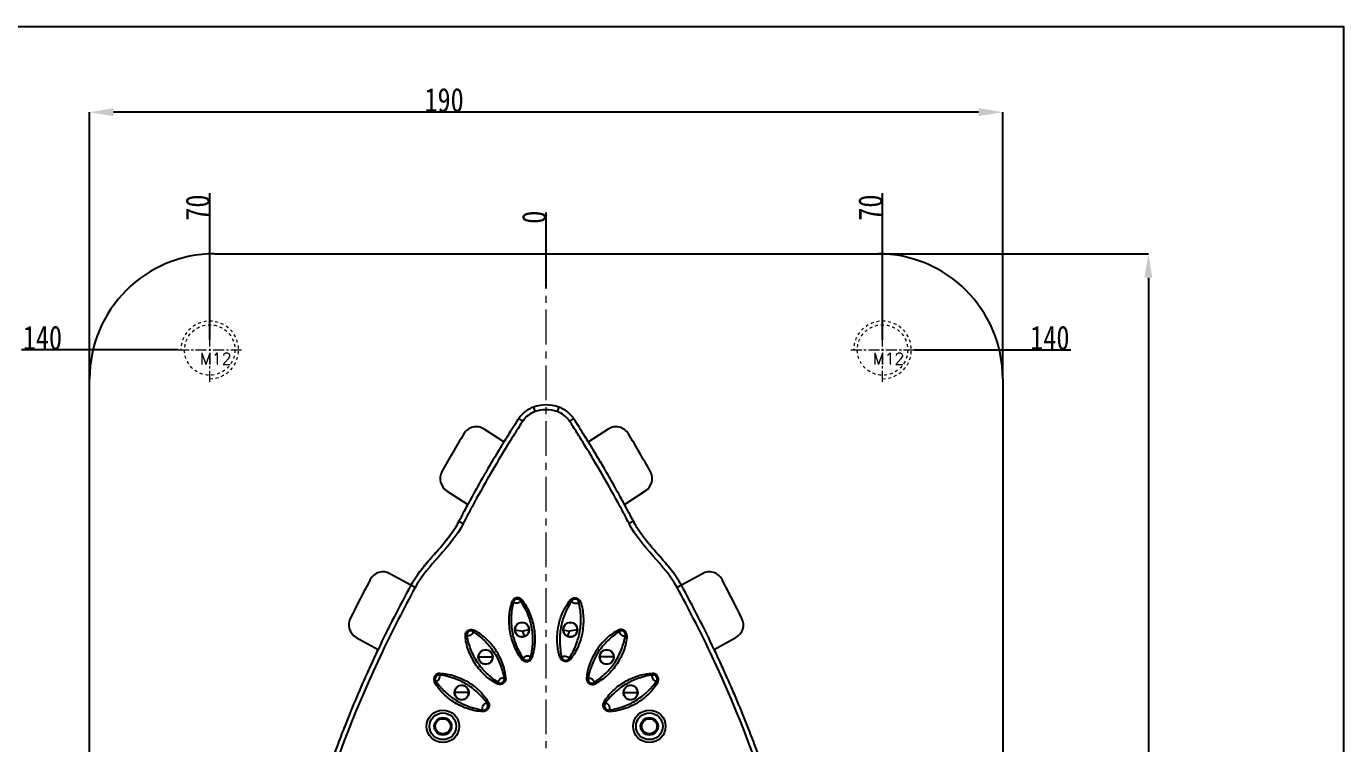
# Model space of a CAD drawing. Header units: millimetres. Extents: x 629 to 2024, y -4394 to 1386.
# Drawn here: x 1196.5 to 1470.6, y -1854.1 to -1704.9 of the extents above; entities that cross this region are included whole.
import ezdxf

# ---------------------------------------------------------------- set-up
doc = ezdxf.new("R2010")
doc.units = ezdxf.units.MM
doc.header["$LTSCALE"] = 16.335
doc.header["$PDMODE"] = 3
doc.header["$PDSIZE"] = 0.3125
doc.linetypes.add('CENTER', pattern=[0.6, 0.375, -0.075, 0.075, -0.075])
doc.linetypes.add('HIDDEN', pattern=[0.2, 0.1, -0.1])
doc.layers.get('0').update_dxf_attribs({"linetype": 'CONTINUOUS'})
doc.layers.get('Defpoints').update_dxf_attribs({"linetype": 'CONTINUOUS'})
doc.layers.add('center', color=1, linetype='CENTER', lineweight=9)
doc.layers.add('screw', color=33, linetype='CONTINUOUS', lineweight=13)
doc.layers.add('DEFAULT_2', color=8, linetype='HIDDEN')
doc.styles.get("Standard").update_dxf_attribs({"font": 'txt', "width": 0.8})
doc.styles.add('TXT', font='txt.shx', dxfattribs={"bigfont": 'gbcbig.shx'})
doc.dimstyles.new('副本 ISO-25-1', dxfattribs={"dimtxt": 5, "dimasz": 5, "dimexe": 0, "dimexo": 0, "dimgap": 0, "dimtad": 1, "dimtxsty": 'Standard', "dimcen": 0, "dimclrd": 4, "dimclre": 4, "dimclrt": 6, "dimazin": 0, "dimtfac": 1, "dimtofl": 0, "dimtmove": 0, "dimatfit": 3, "dimfxl": 0, "dimarcsym": 0})

# ---------------------------------------------------------------- blocks, each defined once
blk = doc.blocks.new('screw_m12_g')
at = {"layer": 'screw', "color": 1, "linetype": 'CENTER', "ltscale": 0.373186}
for p, q in [((0, -6.6), (0, 6.6)), ((-6.6, 0), (6.6, 0))]:
    blk.add_line(p, q, dxfattribs=at)
at = {"layer": 'screw', "color": 33, "linetype": 'HIDDEN', "ltscale": 0.373186}
blk.add_circle((0, 0), 5.25, dxfattribs=at)
at = {"layer": 'screw', "color": 92, "linetype": 'HIDDEN', "ltscale": 0.373186}
blk.add_arc((0, 0), 6, 270, 180, dxfattribs=at)
at = {"layer": 'screw', "color": 6, "style": 'TXT'}
blk.add_text('M12', height=2.4, dxfattribs=at).set_placement((-2.04, -3))
blk = doc.blocks.new('*D286')
at = {"color": 4, "linetype": 'Continuous', "lineweight": -2}
for p, q in [((1209.66, -1778.53), (1209.66, -1722.79)), ((1394.66, -1722.79), (1214.66, -1722.79)), ((1399.66, -1778.24), (1399.66, -1722.79))]:
    blk.add_line(p, q, dxfattribs=at)
at = {"color": 4}
for points in [[(1214.66, -1721.95), (1214.66, -1723.62), (1209.66, -1722.79)], [(1394.66, -1721.95), (1394.66, -1723.62), (1399.66, -1722.79)]]:
    blk.add_solid(points, dxfattribs=at)
at = {"layer": 'Defpoints', "color": 0}
for p in [(1209.66, -1722.79), (1209.66, -1778.53), (1399.66, -1778.24)]:
    blk.add_point(p, dxfattribs=at)
at = {"color": 6, "insert": (1283.42, -1720.29), "char_height": 5, "attachment_point": 5}
blk.add_mtext('190', dxfattribs=at)
blk = doc.blocks.new('*D287')
at = {"color": 4, "linetype": 'Continuous', "lineweight": -2}
for p, q in [((1366.7, -1752.24), (1429.97, -1752.24)), ((1429.97, -1757.24), (1429.97, -2067.24)), ((1366.7, -2072.24), (1429.97, -2072.24))]:
    blk.add_line(p, q, dxfattribs=at)
at = {"color": 4}
for points in [[(1429.14, -1757.24), (1430.8, -1757.24), (1429.97, -1752.24)], [(1429.14, -2067.24), (1430.8, -2067.24), (1429.97, -2072.24)]]:
    blk.add_solid(points, dxfattribs=at)
at = {"layer": 'Defpoints', "color": 0}
for p in [(1366.7, -1752.24), (1366.7, -2072.24), (1429.97, -2072.24)]:
    blk.add_point(p, dxfattribs=at)
at = {"color": 6, "insert": (1427.47, -1906.68), "char_height": 5, "attachment_point": 5, "rotation": 90}
blk.add_mtext('320', dxfattribs=at)
blk = doc.blocks.new('*D297')
at = {"color": 4, "linetype": 'Continuous', "lineweight": -2}
blk.add_line((1304.66, -1759.28), (1304.66, -1743.64), dxfattribs=at)
at = {"layer": 'Defpoints', "color": 0}
for p in [(1304.66, -1745.64), (1304.66, -1759.28), (1304.66, -1912.24)]:
    blk.add_point(p, dxfattribs=at)
at = {"color": 6, "insert": (1302.16, -1744.64), "char_height": 5, "attachment_point": 5, "rotation": 90}
blk.add_mtext('0', dxfattribs=at)
blk = doc.blocks.new('*D298')
at = {"color": 4, "linetype": 'Continuous', "lineweight": -2}
blk.add_line((1374.66, -1770.16), (1374.66, -1739.64), dxfattribs=at)
at = {"layer": 'Defpoints', "color": 0}
for p in [(1374.66, -1745.64), (1374.66, -1770.16), (1304.66, -1912.24)]:
    blk.add_point(p, dxfattribs=at)
at = {"color": 6, "insert": (1372.16, -1742.64), "char_height": 5, "attachment_point": 5, "rotation": 90}
blk.add_mtext('70', dxfattribs=at)
blk = doc.blocks.new('*D299')
at = {"color": 4, "linetype": 'Continuous', "lineweight": -2}
blk.add_line((1381.26, -1772.24), (1413.81, -1772.24), dxfattribs=at)
at = {"layer": 'Defpoints', "color": 0}
for p in [(1381.26, -1772.24), (1405.14, -1772.24), (1304.66, -1912.24)]:
    blk.add_point(p, dxfattribs=at)
at = {"color": 6, "insert": (1409.48, -1769.74), "char_height": 5, "attachment_point": 5}
blk.add_mtext('140', dxfattribs=at)
blk = doc.blocks.new('*D307')
at = {"color": 4, "linetype": 'Continuous', "lineweight": -2}
blk.add_line((1234.66, -1770.16), (1234.66, -1739.64), dxfattribs=at)
at = {"layer": 'Defpoints', "color": 0}
for p in [(1234.66, -1745.64), (1234.66, -1770.16), (1304.66, -1912.24)]:
    blk.add_point(p, dxfattribs=at)
at = {"color": 6, "insert": (1232.16, -1742.64), "char_height": 5, "attachment_point": 5, "rotation": 90}
blk.add_mtext('70', dxfattribs=at)
blk = doc.blocks.new('*D302')
at = {"color": 4, "linetype": 'Continuous', "lineweight": -2}
blk.add_line((1228.06, -1772.24), (1195.5, -1772.24), dxfattribs=at)
at = {"layer": 'Defpoints', "color": 0}
for p in [(1204.17, -1772.24), (1228.06, -1772.24), (1304.66, -1912.24)]:
    blk.add_point(p, dxfattribs=at)
at = {"color": 6, "insert": (1199.84, -1769.74), "char_height": 5, "attachment_point": 5}
blk.add_mtext('140', dxfattribs=at)

msp = doc.modelspace()

# ---------------------------------------------------------------- linework, layer by layer
at = {"color": 7, "linetype": 'Continuous'}
for p, q in [((1235.656, -1752.244), (1373.656, -1752.244)), ((1209.656, -2046.244), (1209.656, -1778.244)), ((1399.656, -1778.244), (1399.656, -2046.244)), ((1301.996, -1784.132), (1302.328, -1785.081)), ((1307.317, -1784.132), (1306.984, -1785.081)), ((1299.807, -1787.04), (1298.97, -1786.484)), ((1310.343, -1786.484), (1309.506, -1787.04)), ((1295.861, -1791.386), (1291.741, -1788.701)), ((1317.572, -1788.701), (1313.452, -1791.386)), ((1295.861, -1791.386), (1295.976, -1791.201)), ((1295.976, -1791.201), (1296.15, -1790.921)), ((1313.337, -1791.201), (1313.163, -1790.921)), ((1313.452, -1791.386), (1313.337, -1791.201)), ((1283.952, -1801.529), (1288.35, -1804.395)), ((1320.963, -1804.395), (1325.361, -1801.529)), ((1286.511, -1807.884), (1287.404, -1808.346)), ((1322.802, -1807.884), (1321.909, -1808.346)), ((1277.398, -1821.662), (1272.151, -1818.777)), ((1337.162, -1818.777), (1331.915, -1821.662)), ((1297.831, -1824.736), (1297.525, -1824.623)), ((1309.671, -1824.252), (1309.921, -1824.462)), ((1311.482, -1824.736), (1311.788, -1824.623)), ((1298.161, -1830.425), (1298.124, -1830.425)), ((1298.161, -1830.425), (1299.796, -1830.755)), ((1301.102, -1830.425), (1299.796, -1830.755)), ((1300.169, -1831.805), (1299.796, -1830.755)), ((1301.102, -1830.425), (1301.139, -1830.425)), ((1308.211, -1830.425), (1308.174, -1830.425)), ((1308.211, -1830.425), (1309.524, -1830.748)), ((1309.144, -1831.805), (1309.524, -1830.748)), ((1311.152, -1830.425), (1309.524, -1830.748)), ((1311.152, -1830.425), (1311.189, -1830.425)), ((1265.15, -1832.046), (1269.68, -1834.537)), ((1288.17, -1831.7), (1287.842, -1831.717)), ((1321.143, -1831.7), (1321.471, -1831.717)), ((1339.633, -1834.537), (1344.163, -1832.046)), ((1290.539, -1836.107), (1293.554, -1836.107)), ((1299.871, -1836.387), (1299.621, -1836.597)), ((1301.432, -1836.113), (1301.737, -1836.227)), ((1307.881, -1836.113), (1307.575, -1836.226)), ((1309.442, -1836.387), (1309.692, -1836.597)), ((1318.774, -1836.107), (1315.759, -1836.107)), ((1281.734, -1841.194), (1281.441, -1841.352)), ((1282.547, -1839.846), (1282.55, -1839.513)), ((1294.611, -1841.386), (1294.468, -1841.682)), ((1295.923, -1840.513), (1296.251, -1840.496)), ((1313.39, -1840.513), (1313.061, -1840.496)), ((1314.702, -1841.386), (1314.845, -1841.682)), ((1326.766, -1839.846), (1326.763, -1839.513)), ((1327.579, -1841.194), (1327.872, -1841.352)), ((1288.584, -1843.497), (1285.569, -1843.497)), ((1320.728, -1843.497), (1323.743, -1843.497)), ((1291.423, -1847.127), (1291.413, -1847.463)), ((1292.609, -1845.482), (1292.316, -1845.647)), ((1316.997, -1845.647), (1316.704, -1845.481)), ((1317.899, -1847.463), (1317.889, -1847.127))]:
    msp.add_line(p, q, dxfattribs=at)
msp.add_lwpolyline([(1059.043, -1704.941), (1470.613, -1704.941), (1470.613, -2146.095), (1059.043, -2146.095)], close=True)
for centre, radius in [((1299.631, -1830.425), 1.508), ((1309.681, -1830.424), 1.508), ((1292.047, -1836.107), 1.508), ((1317.266, -1836.106), 1.508), ((1287.077, -1843.497), 1.508), ((1322.236, -1843.497), 1.508), ((1283.175, -1850.527), 3.383), ((1326.137, -1850.527), 3.383), ((1283.175, -1850.527), 2.773), ((1283.175, -1850.527), 1.817), ((1283.175, -1850.527), 1.581), ((1326.137, -1850.527), 2.773), ((1326.137, -1850.527), 1.817), ((1326.137, -1850.527), 1.581)]:
    msp.add_circle(centre, radius, dxfattribs=at)
for centre, radius, start, end in [((1235.656, -1778.244), 26, 90, 180), ((1373.656, -1778.244), 26, 0, 90), ((1303.991, -1789.822), 6.03, 109.32531, 146.38019), ((1304.656, -1791.719), 8.04, 70.67469, 109.32531), ((1305.322, -1789.822), 6.03, 33.61981, 70.67469), ((1303.991, -1789.822), 5.025, 109.32531, 146.38018), ((1304.656, -1791.719), 7.035, 70.67469, 109.32531), ((1305.322, -1789.822), 5.025, 33.61982, 70.67469), ((1505.093, -1920.809), 254.028, 148.91882, 150.97603), ((1290.103, -1791.215), 3, 56.90878, 148.91882), ((1319.21, -1791.215), 3, 31.08118, 123.09122), ((1104.22, -1920.809), 254.028, 29.02397, 31.08118), ((1502.418, -1919.313), 241.958, 148.22946, 151.77065), ((1507.698, -1922.527), 249.144, 148.44607, 149.72312), ((1521.288, -1930.819), 265.064, 148.26222, 148.45609), ((1106.891, -1919.315), 241.962, 28.22938, 31.77051), ((1088.025, -1930.818), 265.063, 31.54384, 31.73778), ((1101.615, -1922.527), 249.143, 30.27682, 31.55386), ((1285.59, -1799.016), 3, 150.97603, 236.90878), ((1498.366, -1917.042), 238.319, 149.73076, 150.31319), ((1110.947, -1917.042), 238.319, 29.68681, 30.26917), ((1323.723, -1799.016), 3, 303.09122, 29.02397), ((1498.858, -1917.311), 238.88, 150.31573, 151.47717), ((1110.454, -1917.311), 238.88, 28.52275, 29.68426), ((1506.287, -1921.364), 247.342, 151.47381, 151.77711), ((1103.025, -1921.365), 247.343, 28.22289, 28.52611), ((1519.906, -1928.639), 262.783, 151.78393, 152.64384), ((1515.456, -1926.367), 256.781, 151.75999, 152.63782), ((1093.855, -1926.367), 256.783, 27.36218, 28.24), ((1089.406, -1928.639), 262.783, 27.35616, 28.21607), ((1271.099, -1799.904), 18.36, 332.45894, 332.62521), ((1338.213, -1799.904), 18.36, 207.37481, 207.54106), ((1338.406, -1799.808), 17.571, 207.36462, 207.57751), ((1498.405, -1943.239), 261.245, 151.85056, 153.84829), ((1270.705, -1821.405), 3, 61.18495, 151.85056), ((1338.608, -1821.405), 3, 28.14944, 118.81505), ((1110.908, -1943.239), 261.245, 26.15171, 28.14944), ((1505.656, -1946.875), 261.352, 151.2526, 154.54295), ((1505.121, -1946.563), 259.727, 151.25613, 154.56008), ((1292.741, -1830.075), 18.504, 150.97655, 151.26121), ((1104.192, -1946.563), 259.728, 25.43992, 28.74387), ((1316.572, -1830.075), 18.504, 28.73879, 29.02342), ((1103.657, -1946.875), 261.352, 25.45705, 28.7474), ((1266.596, -1829.417), 3, 153.84829, 241.18495), ((1342.717, -1829.417), 3, 298.81505, 26.15171), ((1310.352, -1840.709), 23.091, 153.84612, 154.66235), ((1298.502, -1840.93), 23.6, 25.34675, 26.14491), ((1496.52, -1942.547), 250.235, 154.54456, 162.82473), ((1500.625, -1944.447), 255.765, 154.86698, 155.62712), ((1501.708, -1944.953), 256.961, 154.55155, 154.86732), ((1112.793, -1942.547), 250.235, 17.17527, 25.45544), ((1107.605, -1944.953), 256.961, 25.13263, 25.44845), ((1108.688, -1944.447), 255.765, 24.37277, 25.13297), ((1497.333, -1942.977), 252.16, 155.62252, 158.4064), ((1111.98, -1942.977), 252.16, 21.59347, 24.37737), ((1494.21, -1941.721), 248.794, 158.41068, 159.38582), ((1115.103, -1941.721), 248.794, 20.61405, 21.58919), ((1491.149, -1940.594), 245.532, 159.38064, 162.89041), ((1118.164, -1940.594), 245.532, 17.10959, 20.61923)]:
    msp.add_arc(centre, radius, start, end, dxfattribs=at)
for points, knots in [([(1296.15, -1790.921), (1296.841, -1789.808), (1297.769, -1788.338), (1298.742, -1786.827), (1298.97, -1786.484)], [0, 0, 0, 0, 0.7700826, 1, 1, 1, 1]), ([(1299.807, -1787.04), (1299.274, -1787.841), (1298.244, -1789.468), (1297.222, -1791.099), (1296.714, -1791.918)], [0, 0, 0, 0, 0.4996058, 1, 1, 1, 1]), ([(1312.598, -1791.918), (1312.091, -1791.099), (1311.069, -1789.468), (1310.038, -1787.841), (1309.506, -1787.04)], [0, 0, 0, 0, 0.5003943, 1, 1, 1, 1]), ([(1313.163, -1790.921), (1312.472, -1789.808), (1311.544, -1788.338), (1310.571, -1786.827), (1310.343, -1786.484)], [0, 0, 0, 0, 0.7700816, 1, 1, 1, 1]), ([(1287.379, -1808.394), (1286.088, -1810.87), (1282.452, -1815.113), (1278.716, -1819.258), (1277.398, -1821.662)], [0, 0, 0, 0, 0.5045692, 1, 1, 1, 1]), ([(1331.915, -1821.662), (1330.596, -1819.258), (1326.861, -1815.113), (1323.225, -1810.87), (1321.934, -1808.394)], [0, 0, 0, 0, 0.4954304, 1, 1, 1, 1]), ([(1297.525, -1824.623), (1297.343, -1825.117), (1297.076, -1826.143), (1296.831, -1828.237), (1296.98, -1830.889), (1297.74, -1833.433), (1298.683, -1835.32), (1299.282, -1836.194), (1299.621, -1836.597)], [0, 0, 0, 0, 0.1250126, 0.250282, 0.4999979, 0.7497123, 0.8749875, 1, 1, 1, 1]), ([(1299.871, -1836.387), (1299.356, -1835.517), (1298.396, -1833.727), (1297.519, -1830.795), (1297.348, -1827.739), (1297.642, -1825.729), (1297.831, -1824.736)], [0, 0, 0, 0, 0.2499416, 0.4999996, 0.7500572, 1, 1, 1, 1]), ([(1299.642, -1824.253), (1299.503, -1824.089), (1299.136, -1823.827), (1298.463, -1823.75), (1297.857, -1824.052), (1297.598, -1824.421), (1297.525, -1824.623)], [0, 0, 0, 0, 0.2500481, 0.5000654, 0.7500363, 1, 1, 1, 1]), ([(1298.515, -1824.047), (1298.473, -1824.055), (1298.392, -1824.083), (1298.23, -1824.142), (1298.062, -1824.283), (1297.903, -1824.486), (1297.846, -1824.652), (1297.831, -1824.736)], [0, 0, 0, 0, 0.1251708, 0.2500447, 0.5003178, 0.7502713, 1, 1, 1, 1]), ([(1299.392, -1824.462), (1299.299, -1824.571), (1299.087, -1824.774), (1298.673, -1824.952), (1298.223, -1824.926), (1297.955, -1824.807), (1297.831, -1824.736)], [0, 0, 0, 0, 0.2464335, 0.4998702, 0.753571, 1, 1, 1, 1]), ([(1299.392, -1824.462), (1299.307, -1824.316), (1299.038, -1824.078), (1298.681, -1824.018), (1298.515, -1824.047)], [0, 0, 0, 0, 0.500064, 1, 1, 1, 1]), ([(1299.392, -1824.462), (1299.905, -1825.334), (1300.866, -1827.122), (1301.744, -1830.055), (1301.915, -1833.111), (1301.621, -1835.12), (1301.432, -1836.113)], [0, 0, 0, 0, 0.2499394, 0.4999981, 0.7500553, 1, 1, 1, 1]), ([(1301.737, -1836.227), (1302.087, -1835.236), (1302.469, -1833.136), (1302.308, -1830.49), (1301.829, -1828.436), (1301.122, -1826.449), (1300.292, -1825.079), (1299.642, -1824.253)], [0, 0, 0, 0, 0.2498208, 0.4996964, 0.6249156, 0.7501154, 1, 1, 1, 1]), ([(1309.921, -1824.462), (1309.378, -1825.315), (1308.462, -1827.131), (1307.561, -1830.053), (1307.414, -1833.108), (1307.659, -1835.127), (1307.881, -1836.113)], [0, 0, 0, 0, 0.2499397, 0.5000024, 0.7500593, 1, 1, 1, 1]), ([(1309.442, -1836.387), (1309.985, -1835.534), (1310.902, -1833.719), (1311.802, -1830.796), (1311.948, -1827.741), (1311.703, -1825.723), (1311.482, -1824.736)], [0, 0, 0, 0, 0.2499404, 0.5000014, 0.7500598, 1, 1, 1, 1]), ([(1309.671, -1824.252), (1309.81, -1824.088), (1310.177, -1823.827), (1310.85, -1823.751), (1311.457, -1824.051), (1311.714, -1824.422), (1311.788, -1824.623)], [0, 0, 0, 0, 0.2501671, 0.5000733, 0.7499666, 1, 1, 1, 1]), ([(1311.788, -1824.623), (1311.97, -1825.117), (1312.236, -1826.143), (1312.482, -1828.237), (1312.332, -1830.889), (1311.572, -1833.433), (1310.63, -1835.32), (1310.031, -1836.194), (1309.692, -1836.597)], [0, 0, 0, 0, 0.125013, 0.2502843, 0.5000006, 0.7497154, 0.8749874, 1, 1, 1, 1]), ([(1310.798, -1824.047), (1310.632, -1824.018), (1310.275, -1824.078), (1310.006, -1824.316), (1309.921, -1824.462)], [0, 0, 0, 0, 0.4999323, 1, 1, 1, 1]), ([(1309.921, -1824.462), (1310.014, -1824.571), (1310.225, -1824.774), (1310.639, -1824.952), (1311.089, -1824.926), (1311.358, -1824.807), (1311.482, -1824.736)], [0, 0, 0, 0, 0.2464335, 0.4998704, 0.7535711, 1, 1, 1, 1]), ([(1311.482, -1824.736), (1311.466, -1824.652), (1311.41, -1824.486), (1311.25, -1824.283), (1311.082, -1824.142), (1310.921, -1824.083), (1310.84, -1824.055), (1310.798, -1824.047)], [0, 0, 0, 0, 0.2497279, 0.4996777, 0.7499567, 0.8748284, 1, 1, 1, 1]), ([(1287.842, -1831.717), (1287.83, -1831.504), (1287.919, -1831.065), (1288.352, -1830.551), (1288.994, -1830.351), (1289.432, -1830.438), (1289.625, -1830.531)], [0, 0, 0, 0, 0.2501434, 0.5000638, 0.7499519, 1, 1, 1, 1]), ([(1288.521, -1830.804), (1288.482, -1830.822), (1288.422, -1830.886), (1288.298, -1831.002), (1288.203, -1831.197), (1288.133, -1831.444), (1288.153, -1831.617), (1288.17, -1831.7)], [0, 0, 0, 0, 0.1252261, 0.2504312, 0.5003071, 0.7497666, 1, 1, 1, 1]), ([(1289.482, -1830.827), (1289.441, -1830.962), (1289.329, -1831.232), (1289.023, -1831.559), (1288.603, -1831.716), (1288.311, -1831.714), (1288.17, -1831.7)], [0, 0, 0, 0, 0.2463588, 0.4998696, 0.7536472, 1, 1, 1, 1]), ([(1289.482, -1830.827), (1289.413, -1830.778), (1289.259, -1830.699), (1289.005, -1830.662), (1288.79, -1830.677), (1288.633, -1830.746), (1288.557, -1830.782), (1288.521, -1830.804)], [0, 0, 0, 0, 0.2497717, 0.4996168, 0.7500259, 0.8748633, 1, 1, 1, 1]), ([(1289.482, -1830.827), (1290.293, -1831.404), (1291.875, -1832.626), (1293.833, -1834.919), (1295.19, -1837.61), (1295.708, -1839.542), (1295.923, -1840.513)], [0, 0, 0, 0, 0.2499383, 0.4999978, 0.7500564, 1, 1, 1, 1]), ([(1301.102, -1830.425), (1301.102, -1830.233), (1301.025, -1829.846), (1300.699, -1829.354), (1300.211, -1829.023), (1299.631, -1828.905), (1299.051, -1829.02), (1298.56, -1829.351), (1298.235, -1829.844), (1298.16, -1830.233), (1298.161, -1830.425)], [0, 0, 0, 0, 0.1247825, 0.2496437, 0.374588, 0.4996349, 0.6247693, 0.749936, 0.8750232, 1, 1, 1, 1]), ([(1298.161, -1830.425), (1298.161, -1830.661), (1298.279, -1831.142), (1298.767, -1831.693), (1299.457, -1831.956), (1299.949, -1831.891), (1300.17, -1831.804)], [0, 0, 0, 0, 0.2498126, 0.4997224, 0.7497439, 1, 1, 1, 1]), ([(1300.17, -1831.804), (1300.44, -1831.698), (1300.927, -1831.311), (1301.103, -1830.715), (1301.102, -1830.425)], [0, 0, 0, 0, 0.5000559, 1, 1, 1, 1]), ([(1308.211, -1830.425), (1308.21, -1830.715), (1308.386, -1831.311), (1308.873, -1831.699), (1309.144, -1831.805)], [0, 0, 0, 0, 0.4999889, 1, 1, 1, 1]), ([(1311.152, -1830.425), (1311.153, -1830.233), (1311.077, -1829.844), (1310.752, -1829.351), (1310.261, -1829.02), (1309.681, -1828.905), (1309.102, -1829.023), (1308.613, -1829.354), (1308.288, -1829.846), (1308.211, -1830.233), (1308.211, -1830.425)], [0, 0, 0, 0, 0.1251143, 0.2502494, 0.3753906, 0.5004701, 0.6254359, 0.7503307, 0.8751858, 1, 1, 1, 1]), ([(1309.144, -1831.805), (1309.364, -1831.891), (1309.857, -1831.956), (1310.546, -1831.692), (1311.034, -1831.141), (1311.152, -1830.661), (1311.152, -1830.425)], [0, 0, 0, 0, 0.2505032, 0.5006437, 0.7504688, 1, 1, 1, 1]), ([(1319.688, -1830.531), (1319.222, -1830.759), (1318.33, -1831.302), (1316.324, -1832.948), (1314.103, -1835.896), (1313.165, -1838.951), (1313.061, -1840.496)], [0, 0, 0, 0, 0.125411, 0.2510278, 0.6256922, 1, 1, 1, 1]), ([(1319.831, -1830.827), (1319, -1831.374), (1317.448, -1832.64), (1315.473, -1834.914), (1314.139, -1837.614), (1313.573, -1839.535), (1313.39, -1840.513)], [0, 0, 0, 0, 0.2499379, 0.5000002, 0.75006, 1, 1, 1, 1]), ([(1321.471, -1831.717), (1321.482, -1831.504), (1321.393, -1831.065), (1320.96, -1830.551), (1320.319, -1830.351), (1319.88, -1830.438), (1319.688, -1830.531)], [0, 0, 0, 0, 0.2500441, 0.5000678, 0.7500507, 1, 1, 1, 1]), ([(1320.792, -1830.804), (1320.756, -1830.782), (1320.679, -1830.746), (1320.523, -1830.677), (1320.307, -1830.662), (1320.054, -1830.699), (1319.9, -1830.778), (1319.831, -1830.827)], [0, 0, 0, 0, 0.1251263, 0.2499963, 0.5003245, 0.7502236, 1, 1, 1, 1]), ([(1319.831, -1830.827), (1319.872, -1830.962), (1319.984, -1831.232), (1320.29, -1831.559), (1320.709, -1831.716), (1321.002, -1831.714), (1321.143, -1831.7)], [0, 0, 0, 0, 0.2463587, 0.4998698, 0.7536473, 1, 1, 1, 1]), ([(1321.143, -1831.7), (1321.16, -1831.617), (1321.18, -1831.444), (1321.109, -1831.197), (1321.014, -1831.002), (1320.89, -1830.886), (1320.83, -1830.822), (1320.792, -1830.804)], [0, 0, 0, 0, 0.2502348, 0.4996939, 0.7495655, 0.8747772, 1, 1, 1, 1]), ([(1294.468, -1841.682), (1293.545, -1841.21), (1291.823, -1840.003), (1290.143, -1837.993), (1289.105, -1836.191), (1288.267, -1834.294), (1287.889, -1832.752), (1287.842, -1831.717)], [0, 0, 0, 0, 0.2499192, 0.4998627, 0.6250858, 0.7502597, 1, 1, 1, 1]), ([(1294.611, -1841.386), (1293.799, -1840.81), (1292.218, -1839.587), (1290.26, -1837.294), (1288.903, -1834.603), (1288.385, -1832.672), (1288.17, -1831.7)], [0, 0, 0, 0, 0.2499399, 0.4999984, 0.7500577, 1, 1, 1, 1]), ([(1296.251, -1840.496), (1296.21, -1839.711), (1295.898, -1838.153), (1295.01, -1835.955), (1293.732, -1833.96), (1292.685, -1832.773), (1292.1, -1832.248)], [0, 0, 0, 0, 0.2499717, 0.5000163, 0.7500178, 1, 1, 1, 1]), ([(1307.575, -1836.226), (1307.49, -1836.002), (1307.323, -1835.551), (1307.083, -1834.618), (1307.03, -1833.897), (1306.993, -1833.418)], [0, 0, 0, 0, 0.2500636, 0.500115, 1, 1, 1, 1]), ([(1314.702, -1841.386), (1315.533, -1840.839), (1317.085, -1839.573), (1319.059, -1837.299), (1320.394, -1834.599), (1320.96, -1832.678), (1321.143, -1831.7)], [0, 0, 0, 0, 0.2499377, 0.4999966, 0.7500596, 1, 1, 1, 1]), ([(1321.471, -1831.717), (1321.424, -1832.752), (1321.045, -1834.294), (1320.208, -1836.191), (1319.169, -1837.993), (1317.49, -1840.003), (1315.767, -1841.21), (1314.845, -1841.682)], [0, 0, 0, 0, 0.2497401, 0.374914, 0.500137, 0.7500807, 1, 1, 1, 1]), ([(1293.52, -1836.107), (1293.519, -1835.914), (1293.439, -1835.525), (1293.108, -1835.035), (1292.617, -1834.706), (1292.037, -1834.59), (1291.458, -1834.705), (1290.969, -1835.036), (1290.645, -1835.528), (1290.571, -1835.915), (1290.573, -1836.107)], [0, 0, 0, 0, 0.125479, 0.2508366, 0.3759905, 0.5009967, 0.6258771, 0.7506541, 0.8753536, 1, 1, 1, 1]), ([(1290.573, -1836.107), (1290.574, -1836.299), (1290.654, -1836.688), (1290.985, -1837.179), (1291.477, -1837.507), (1292.056, -1837.623), (1292.635, -1837.508), (1293.124, -1837.178), (1293.448, -1836.686), (1293.522, -1836.298), (1293.52, -1836.107)], [0, 0, 0, 0, 0.1254996, 0.2508593, 0.3760138, 0.5010175, 0.6258958, 0.7506677, 0.8753616, 1, 1, 1, 1]), ([(1299.621, -1836.597), (1299.76, -1836.76), (1300.126, -1837.023), (1300.799, -1837.098), (1301.406, -1836.799), (1301.663, -1836.429), (1301.737, -1836.227)], [0, 0, 0, 0, 0.2500854, 0.5000654, 0.7500099, 1, 1, 1, 1]), ([(1301.432, -1836.113), (1301.297, -1836.037), (1301.026, -1835.921), (1300.59, -1835.901), (1300.187, -1836.068), (1299.972, -1836.269), (1299.871, -1836.387)], [0, 0, 0, 0, 0.2674155, 0.4999995, 0.7325837, 1, 1, 1, 1]), ([(1299.871, -1836.387), (1299.905, -1836.464), (1300.021, -1836.602), (1300.241, -1836.725), (1300.441, -1836.834), (1300.613, -1836.798), (1300.741, -1836.79), (1300.864, -1836.751), (1300.992, -1836.722), (1301.093, -1836.641), (1301.205, -1836.574), (1301.279, -1836.466), (1301.371, -1836.321), (1301.41, -1836.196), (1301.432, -1836.113)], [0, 0, 0, 0, 0.1242566, 0.2494386, 0.3738425, 0.4364205, 0.4991074, 0.5617739, 0.6243261, 0.6869775, 0.7496604, 0.812344, 0.8748405, 1, 1, 1, 1]), ([(1309.692, -1836.597), (1309.549, -1836.758), (1309.188, -1837.025), (1308.513, -1837.097), (1307.904, -1836.8), (1307.653, -1836.427), (1307.575, -1836.226)], [0, 0, 0, 0, 0.2501407, 0.5000862, 0.7499775, 1, 1, 1, 1]), ([(1307.881, -1836.113), (1308.016, -1836.037), (1308.287, -1835.921), (1308.723, -1835.901), (1309.126, -1836.068), (1309.341, -1836.269), (1309.442, -1836.387)], [0, 0, 0, 0, 0.2674155, 0.4999995, 0.7325837, 1, 1, 1, 1]), ([(1307.881, -1836.113), (1307.898, -1836.197), (1307.945, -1836.32), (1308.032, -1836.468), (1308.109, -1836.573), (1308.217, -1836.646), (1308.326, -1836.711), (1308.443, -1836.768), (1308.571, -1836.785), (1308.698, -1836.805), (1308.827, -1836.816), (1308.955, -1836.788), (1309.106, -1836.708), (1309.295, -1836.602), (1309.401, -1836.462), (1309.442, -1836.387)], [0, 0, 0, 0, 0.1246776, 0.1880608, 0.2509392, 0.312865, 0.3757353, 0.4376932, 0.500519, 0.5629609, 0.6256948, 0.6878459, 0.750541, 0.8753983, 1, 1, 1, 1]), ([(1315.792, -1836.107), (1315.791, -1836.298), (1315.864, -1836.685), (1316.188, -1837.177), (1316.677, -1837.507), (1317.256, -1837.623), (1317.835, -1837.507), (1318.328, -1837.179), (1318.659, -1836.688), (1318.739, -1836.299), (1318.74, -1836.107)], [0, 0, 0, 0, 0.1245378, 0.2491629, 0.373892, 0.4987614, 0.6237766, 0.7489842, 0.8744996, 1, 1, 1, 1]), ([(1318.74, -1836.107), (1318.741, -1835.915), (1318.668, -1835.528), (1318.344, -1835.036), (1317.856, -1834.706), (1317.276, -1834.59), (1316.697, -1834.706), (1316.204, -1835.034), (1315.874, -1835.525), (1315.794, -1835.914), (1315.792, -1836.107)], [0, 0, 0, 0, 0.1245466, 0.2491783, 0.3739217, 0.4987958, 0.6238265, 0.7490405, 0.8745415, 1, 1, 1, 1]), ([(1282.55, -1839.513), (1282.336, -1839.507), (1281.9, -1839.621), (1281.486, -1840.002), (1281.318, -1840.404), (1281.256, -1840.834), (1281.343, -1841.161), (1281.441, -1841.352)], [0, 0, 0, 0, 0.249444, 0.4988481, 0.6245774, 0.750451, 1, 1, 1, 1]), ([(1291.413, -1847.463), (1290.403, -1847.433), (1288.39, -1847.014), (1285.616, -1845.735), (1283.605, -1844.154), (1282.251, -1842.644), (1281.681, -1841.798), (1281.441, -1841.352)], [0, 0, 0, 0, 0.2498209, 0.4996916, 0.7495541, 0.8749083, 1, 1, 1, 1]), ([(1282.547, -1839.846), (1282.463, -1839.83), (1282.333, -1839.824), (1282.166, -1839.861), (1282.049, -1839.914), (1281.935, -1839.97), (1281.813, -1840.016), (1281.732, -1840.121), (1281.67, -1840.279), (1281.576, -1840.425), (1281.545, -1840.595), (1281.558, -1840.765), (1281.589, -1840.979), (1281.68, -1841.128), (1281.734, -1841.194)], [0, 0, 0, 0, 0.124805, 0.1873885, 0.2499752, 0.3125518, 0.3751303, 0.4372339, 0.4997636, 0.6248314, 0.6873729, 0.7499837, 0.8750172, 1, 1, 1, 1]), ([(1281.734, -1841.194), (1281.878, -1841.142), (1282.14, -1841.013), (1282.438, -1840.699), (1282.577, -1840.29), (1282.568, -1839.998), (1282.547, -1839.846)], [0, 0, 0, 0, 0.2669848, 0.5000009, 0.7330164, 1, 1, 1, 1]), ([(1281.734, -1841.194), (1282.305, -1841.98), (1283.605, -1843.437), (1285.899, -1845.272), (1288.573, -1846.487), (1290.464, -1846.979), (1291.423, -1847.127)], [0, 0, 0, 0, 0.2499329, 0.4999996, 0.7500553, 1, 1, 1, 1]), ([(1292.316, -1845.647), (1291.737, -1844.868), (1290.418, -1843.426), (1288.097, -1841.626), (1285.404, -1840.454), (1283.508, -1839.985), (1282.547, -1839.846)], [0, 0, 0, 0, 0.2499431, 0.5000002, 0.7500665, 1, 1, 1, 1]), ([(1282.55, -1839.513), (1283.056, -1839.513), (1284.071, -1839.625), (1286.524, -1840.24), (1289.053, -1841.552), (1291.308, -1843.598), (1292.217, -1844.831), (1292.609, -1845.482)], [0, 0, 0, 0, 0.1251423, 0.2505469, 0.624548, 0.8122638, 1, 1, 1, 1]), ([(1288.555, -1843.497), (1288.554, -1843.304), (1288.474, -1842.916), (1288.141, -1842.427), (1287.649, -1842.101), (1287.07, -1841.985), (1286.49, -1842.099), (1285.999, -1842.426), (1285.672, -1842.917), (1285.597, -1843.305), (1285.599, -1843.497)], [0, 0, 0, 0, 0.1252959, 0.2504981, 0.3755989, 0.5005931, 0.6255233, 0.7503853, 0.8752004, 1, 1, 1, 1]), ([(1296.251, -1840.496), (1296.263, -1840.71), (1296.174, -1841.148), (1295.74, -1841.662), (1295.099, -1841.863), (1294.66, -1841.775), (1294.468, -1841.682)], [0, 0, 0, 0, 0.2501481, 0.5000677, 0.7499681, 1, 1, 1, 1]), ([(1295.923, -1840.513), (1295.782, -1840.499), (1295.49, -1840.498), (1295.07, -1840.654), (1294.764, -1840.981), (1294.652, -1841.25), (1294.611, -1841.386)], [0, 0, 0, 0, 0.2463516, 0.4998708, 0.7536463, 1, 1, 1, 1]), ([(1294.611, -1841.386), (1294.671, -1841.445), (1294.793, -1841.501), (1294.959, -1841.529), (1295.086, -1841.544), (1295.213, -1841.552), (1295.34, -1841.527), (1295.455, -1841.469), (1295.539, -1841.404), (1295.608, -1841.354), (1295.683, -1841.314), (1295.758, -1841.236), (1295.812, -1841.144), (1295.863, -1841.076), (1295.917, -1840.96), (1295.947, -1840.767), (1295.934, -1840.598), (1295.923, -1840.513)], [0, 0, 0, 0, 0.124004, 0.1866622, 0.2493077, 0.3119007, 0.3744081, 0.4369996, 0.4995995, 0.5309184, 0.5622392, 0.624612, 0.6872789, 0.7187079, 0.7498734, 0.874837, 1, 1, 1, 1]), ([(1313.061, -1840.496), (1313.05, -1840.71), (1313.139, -1841.148), (1313.572, -1841.662), (1314.214, -1841.863), (1314.653, -1841.775), (1314.845, -1841.682)], [0, 0, 0, 0, 0.2500479, 0.5000636, 0.7500552, 1, 1, 1, 1]), ([(1313.39, -1840.513), (1313.373, -1840.596), (1313.367, -1840.726), (1313.388, -1840.895), (1313.416, -1841.021), (1313.485, -1841.13), (1313.56, -1841.231), (1313.643, -1841.33), (1313.753, -1841.396), (1313.859, -1841.466), (1313.972, -1841.526), (1314.099, -1841.551), (1314.268, -1841.541), (1314.482, -1841.522), (1314.635, -1841.438), (1314.702, -1841.386)], [0, 0, 0, 0, 0.1246545, 0.188036, 0.2509959, 0.312874, 0.3757475, 0.4377455, 0.5005191, 0.5629706, 0.6256777, 0.6878596, 0.7505336, 0.8753805, 1, 1, 1, 1]), ([(1313.39, -1840.513), (1313.531, -1840.499), (1313.823, -1840.498), (1314.242, -1840.654), (1314.549, -1840.981), (1314.661, -1841.25), (1314.702, -1841.386)], [0, 0, 0, 0, 0.2463516, 0.4998706, 0.7536463, 1, 1, 1, 1]), ([(1316.704, -1845.481), (1317.203, -1844.601), (1318.512, -1843.016), (1320.939, -1841.16), (1323.274, -1840.119), (1325.242, -1839.626), (1326.256, -1839.517), (1326.763, -1839.513)], [0, 0, 0, 0, 0.2498209, 0.4996916, 0.7495541, 0.8749083, 1, 1, 1, 1]), ([(1326.766, -1839.846), (1325.805, -1839.985), (1323.909, -1840.454), (1321.216, -1841.626), (1318.893, -1843.424), (1317.576, -1844.867), (1316.997, -1845.647)], [0, 0, 0, 0, 0.2499329, 0.4999996, 0.7500553, 1, 1, 1, 1]), ([(1317.889, -1847.127), (1318.848, -1846.978), (1320.739, -1846.485), (1323.414, -1845.272), (1325.708, -1843.437), (1327.008, -1841.98), (1327.579, -1841.194)], [0, 0, 0, 0, 0.2499431, 0.5000002, 0.7500665, 1, 1, 1, 1]), ([(1327.872, -1841.352), (1327.635, -1841.8), (1327.063, -1842.645), (1325.374, -1844.528), (1323.034, -1846.152), (1320.171, -1847.192), (1318.657, -1847.42), (1317.899, -1847.463)], [0, 0, 0, 0, 0.1251423, 0.2505469, 0.624548, 0.8122638, 1, 1, 1, 1]), ([(1323.714, -1843.497), (1323.716, -1843.304), (1323.639, -1842.914), (1323.31, -1842.421), (1322.815, -1842.096), (1322.234, -1841.986), (1321.656, -1842.104), (1321.167, -1842.432), (1320.838, -1842.92), (1320.759, -1843.306), (1320.757, -1843.497)], [0, 0, 0, 0, 0.1254635, 0.2510635, 0.3762844, 0.501348, 0.6262259, 0.7509393, 0.8755235, 1, 1, 1, 1]), ([(1327.579, -1841.194), (1327.435, -1841.142), (1327.172, -1841.013), (1326.875, -1840.699), (1326.736, -1840.29), (1326.745, -1839.998), (1326.766, -1839.846)], [0, 0, 0, 0, 0.2669836, 0.4999992, 0.7330152, 1, 1, 1, 1]), ([(1327.872, -1841.352), (1327.973, -1841.163), (1328.082, -1840.728), (1327.907, -1840.077), (1327.413, -1839.617), (1326.977, -1839.514), (1326.763, -1839.513)], [0, 0, 0, 0, 0.2500415, 0.4999812, 0.74993, 1, 1, 1, 1]), ([(1327.579, -1841.194), (1327.63, -1841.127), (1327.69, -1841.012), (1327.744, -1840.851), (1327.772, -1840.725), (1327.757, -1840.597), (1327.732, -1840.473), (1327.699, -1840.349), (1327.629, -1840.241), (1327.562, -1840.133), (1327.485, -1840.03), (1327.381, -1839.954), (1327.224, -1839.891), (1327.023, -1839.817), (1326.848, -1839.828), (1326.766, -1839.846)], [0, 0, 0, 0, 0.1246683, 0.1880253, 0.2509554, 0.3128645, 0.3757194, 0.4377699, 0.5005208, 0.5629718, 0.6256854, 0.6878645, 0.750539, 0.8753818, 1, 1, 1, 1]), ([(1285.599, -1843.497), (1285.6, -1843.689), (1285.68, -1844.078), (1286.013, -1844.567), (1286.506, -1844.893), (1287.085, -1845.008), (1287.664, -1844.894), (1288.155, -1844.567), (1288.482, -1844.076), (1288.557, -1843.688), (1288.555, -1843.497)], [0, 0, 0, 0, 0.1254074, 0.2506396, 0.375749, 0.5007508, 0.6256603, 0.7504942, 0.8752645, 1, 1, 1, 1]), ([(1320.757, -1843.497), (1320.756, -1843.689), (1320.831, -1844.077), (1321.159, -1844.568), (1321.651, -1844.895), (1322.231, -1845.008), (1322.81, -1844.891), (1323.302, -1844.565), (1323.633, -1844.076), (1323.713, -1843.689), (1323.714, -1843.497)], [0, 0, 0, 0, 0.1249474, 0.2499544, 0.3749126, 0.499901, 0.6249071, 0.7498853, 0.8749784, 1, 1, 1, 1]), ([(1291.423, -1847.127), (1291.402, -1846.973), (1291.387, -1846.654), (1291.539, -1846.188), (1291.881, -1845.836), (1292.17, -1845.699), (1292.316, -1845.647)], [0, 0, 0, 0, 0.2461854, 0.4998819, 0.7538083, 1, 1, 1, 1]), ([(1292.609, -1845.482), (1292.723, -1845.684), (1292.847, -1846.156), (1292.663, -1846.866), (1292.122, -1847.359), (1291.646, -1847.47), (1291.413, -1847.463)], [0, 0, 0, 0, 0.2499399, 0.4999148, 0.749846, 1, 1, 1, 1]), ([(1291.423, -1847.127), (1291.516, -1847.144), (1291.682, -1847.156), (1291.911, -1847.096), (1292.07, -1847.019), (1292.188, -1846.942), (1292.266, -1846.871), (1292.332, -1846.789), (1292.38, -1846.735), (1292.394, -1846.703)], [0, 0, 0, 0, 0.2498937, 0.436975, 0.6246027, 0.7184879, 0.8123092, 0.9060973, 1, 1, 1, 1]), ([(1292.394, -1846.703), (1292.41, -1846.685), (1292.428, -1846.641), (1292.464, -1846.555), (1292.506, -1846.445), (1292.52, -1846.304), (1292.518, -1846.163), (1292.504, -1846.023), (1292.448, -1845.843), (1292.374, -1845.721), (1292.316, -1845.647)], [0, 0, 0, 0, 0.062585, 0.1251792, 0.2501124, 0.37516, 0.5001802, 0.6254729, 0.7501823, 1, 1, 1, 1]), ([(1317.899, -1847.463), (1317.666, -1847.469), (1317.191, -1847.359), (1316.649, -1846.865), (1316.466, -1846.156), (1316.59, -1845.684), (1316.704, -1845.481)], [0, 0, 0, 0, 0.2500669, 0.4999767, 0.7499549, 1, 1, 1, 1]), ([(1316.997, -1845.647), (1316.939, -1845.72), (1316.837, -1845.882), (1316.788, -1846.162), (1316.792, -1846.4), (1316.848, -1846.555), (1316.885, -1846.641), (1316.904, -1846.685), (1316.918, -1846.703)], [0, 0, 0, 0, 0.2501301, 0.4996165, 0.7494768, 0.8746436, 0.937323, 1, 1, 1, 1]), ([(1316.918, -1846.703), (1317.004, -1846.867), (1317.249, -1847.047), (1317.606, -1847.157), (1317.797, -1847.144), (1317.889, -1847.127)], [0, 0, 0, 0, 0.4967447, 0.7481047, 1, 1, 1, 1]), ([(1317.889, -1847.127), (1317.91, -1846.973), (1317.925, -1846.654), (1317.773, -1846.188), (1317.432, -1845.835), (1317.143, -1845.699), (1316.997, -1845.647)], [0, 0, 0, 0, 0.2461907, 0.4998914, 0.7538143, 1, 1, 1, 1])]:
    msp.add_open_spline(points, degree=3, knots=knots, dxfattribs=at)
for points in [[(1284.401, -1811.157), (1285.19, -1810.12), (1285.912, -1809.041), (1286.511, -1807.884)], [(1324.916, -1811.163), (1324.139, -1810.142), (1323.426, -1809.08), (1322.832, -1807.942)], [(1282.319, -1813.685), (1283.038, -1812.857), (1283.743, -1812.022), (1284.401, -1811.157)], [(1328.498, -1815.401), (1327.277, -1814.005), (1326.03, -1812.626), (1324.916, -1811.163)], [(1278.766, -1817.842), (1279.888, -1816.416), (1281.123, -1815.062), (1282.319, -1813.685)], [(1330.548, -1817.844), (1329.893, -1817.011), (1329.2, -1816.203), (1328.498, -1815.401)], [(1276.561, -1821.098), (1277.198, -1819.95), (1277.952, -1818.877), (1278.766, -1817.842)], [(1332.752, -1821.098), (1332.115, -1819.95), (1331.361, -1818.878), (1330.548, -1817.844)], [(1299.642, -1824.253), (1299.558, -1824.322), (1299.475, -1824.392), (1299.392, -1824.462)], [(1307.85, -1827.457), (1308.293, -1826.311), (1308.929, -1825.232), (1309.671, -1824.252)], [(1307.148, -1830.003), (1307.28, -1829.133), (1307.532, -1828.278), (1307.85, -1827.457)], [(1292.1, -1832.248), (1291.358, -1831.571), (1290.528, -1830.969), (1289.625, -1830.531)], [(1306.993, -1833.418), (1306.909, -1832.282), (1306.986, -1831.131), (1307.148, -1830.003)]]:
    msp.add_open_spline(points, degree=3, dxfattribs=at)
at = {"layer": 'center', "color": 1, "linetype": 'CENTER', "ltscale": 1.181757}
msp.add_line((1304.656, -2072.244), (1304.656, -1752.244), dxfattribs=at)
at = {"layer": 'DEFAULT_2', "color": 8, "linetype": 'HIDDEN'}
for p, q in [((1295.976, -1791.201), (1295.861, -1791.386)), ((1296.027, -1791.119), (1295.976, -1791.201)), ((1296.15, -1790.921), (1296.027, -1791.119)), ((1313.286, -1791.119), (1313.162, -1790.921)), ((1313.336, -1791.201), (1313.286, -1791.119)), ((1313.451, -1791.386), (1313.336, -1791.201))]:
    msp.add_line(p, q, dxfattribs=at)
for centre, radius, start, end in [((1498.68, -1917.112), 238.626, 148.42095, 149.7543), ((1502.852, -1919.675), 243.522, 148.21033, 148.42136), ((1106.439, -1919.688), 243.548, 31.57852, 31.7896), ((1110.624, -1917.117), 238.636, 30.24567, 31.57895), ((1498.853, -1917.207), 238.823, 149.75548, 150.33668), ((1110.465, -1917.204), 238.818, 29.66332, 30.24447), ((1505.458, -1920.96), 246.42, 150.33852, 151.46441), ((1103.856, -1920.959), 246.418, 28.53551, 29.66148), ((1510.711, -1923.832), 252.407, 151.46113, 151.75833), ((1098.602, -1923.832), 252.407, 28.24166, 28.53879), ((1515.271, -1926.272), 257.578, 151.76031, 152.63761), ((1094.04, -1926.273), 257.58, 27.36239, 28.23968), ((1338.209, -1799.906), 17.35, 207.37604, 207.59162), ((1505.096, -1946.55), 260.704, 151.25604, 154.55491), ((1292.696, -1830.052), 18.453, 150.9764, 151.25856), ((1316.617, -1830.052), 18.453, 28.74128, 29.02316), ((1104.217, -1946.55), 260.704, 25.44509, 28.74396), ((1501.394, -1944.767), 256.595, 154.87517, 155.63284), ((1502.282, -1945.182), 257.575, 154.56081, 154.87545), ((1107.031, -1945.182), 257.575, 25.1245, 25.43919), ((1107.919, -1944.767), 256.595, 24.36705, 25.12478), ((1498.334, -1943.403), 253.245, 155.62835, 158.40027), ((1110.979, -1943.403), 253.245, 21.5996, 24.37153), ((1494.891, -1942.019), 249.534, 158.40463, 159.37686), ((1114.422, -1942.019), 249.534, 20.62301, 21.59524), ((1490.606, -1940.443), 244.969, 159.36897, 162.8868)]:
    msp.add_arc(centre, radius, start, end, dxfattribs=at)
for points, knots in [([(1298.97, -1786.484), (1298.391, -1787.355), (1297.46, -1788.828), (1296.53, -1790.311), (1296.15, -1790.921)], [0, 0, 0, 0, 0.5895371, 1, 1, 1, 1]), ([(1313.162, -1790.921), (1312.783, -1790.311), (1311.852, -1788.828), (1310.922, -1787.355), (1310.343, -1786.484)], [0, 0, 0, 0, 0.4104604, 1, 1, 1, 1]), ([(1284.402, -1811.157), (1284.37, -1811.198), (1283.711, -1812.061), (1283.006, -1812.895), (1282.32, -1813.685)], [0, 0, 0, 0, 0.0481926, 1, 1, 1, 1]), ([(1328.498, -1815.4), (1328.218, -1815.08), (1327.016, -1813.718), (1325.804, -1812.326), (1324.946, -1811.203), (1324.916, -1811.163)], [0, 0, 0, 0, 0.2275436, 0.9729518, 1, 1, 1, 1]), ([(1282.32, -1813.685), (1282.1, -1813.938), (1280.965, -1815.232), (1279.752, -1816.595), (1278.819, -1817.774), (1278.766, -1817.842)], [0, 0, 0, 0, 0.1860904, 0.9531401, 1, 1, 1, 1]), ([(1330.548, -1817.844), (1330.494, -1817.775), (1329.829, -1816.935), (1329.137, -1816.13), (1328.498, -1815.4)], [0, 0, 0, 0, 0.081283, 1, 1, 1, 1])]:
    msp.add_open_spline(points, degree=3, knots=knots, dxfattribs=at)
for points in [[(1286.511, -1807.884), (1285.919, -1809.028), (1285.195, -1810.113), (1284.402, -1811.157)], [(1324.916, -1811.163), (1324.134, -1810.135), (1323.42, -1809.067), (1322.832, -1807.942)], [(1278.766, -1817.842), (1277.961, -1818.865), (1277.202, -1819.942), (1276.56, -1821.099)], [(1332.752, -1821.099), (1332.111, -1819.942), (1331.352, -1818.866), (1330.548, -1817.844)]]:
    msp.add_open_spline(points, degree=3, dxfattribs=at)

# ---------------------------------------------------------------- block references
at = {"layer": 'screw'}
for p in [(1234.656, -1772.244), (1374.656, -1772.244)]:
    msp.add_blockref('screw_m12_g', p, dxfattribs=at)

# ---------------------------------------------------------------- dimensions: what is measured, and where the dimension line sits
dim = msp.add_linear_dim(base=(1209.656, -1722.788), p1=(1399.656, -1778.244), p2=(1209.656, -1778.535), dimstyle='副本 ISO-25-1', override={"dimfxl": 1.25, "dimarcsym": 1})
dim.commit()
dim.dimension.update_dxf_attribs({"geometry": '*D286', "text_midpoint": (1283.417, -1722.788), "dimtype": 160})
for feature_location, offset, dtype, origin, picture, middle in [((1234.656, -1770.158), (0, 24.517), 1, (1304.656, -1912.244), '*D307', (1232.156, -1742.64)), ((1374.656, -1770.158), (0, 24.517), 1, (1304.656, -1912.244), '*D298', (1372.156, -1742.64)), ((1304.656335047, -1759.278775201), (0, 13.638450296), 1, (1304.656335047, -1912.244238293), '*D297', (1302.156335047, -1744.640324905)), ((1228.056, -1772.244), (-23.886, 0), 0, (1304.656, -1912.244), '*D302', (1199.837, -1769.744)), ((1381.256, -1772.244), (23.886, 0), 0, (1304.656, -1912.244), '*D299', (1409.475, -1769.744))]:
    dim = msp.add_ordinate_dim(feature_location=feature_location, offset=offset, dtype=dtype, origin=origin, dimstyle='副本 ISO-25-1', override={"dimfxl": 1.25, "dimarcsym": 1})
    dim.commit()
    dim.dimension.update_dxf_attribs({"geometry": picture, "text_midpoint": middle})
dim = msp.add_linear_dim(base=(1429.97, -2072.244), p1=(1366.702, -1752.244), p2=(1366.702, -2072.244), angle=90, dimstyle='副本 ISO-25-1', override={"dimfxl": 1.25, "dimarcsym": 1})
dim.commit()
dim.dimension.update_dxf_attribs({"geometry": '*D287', "text_midpoint": (1429.97, -1906.681), "dimtype": 160})

doc.saveas('drawing.dxf')
